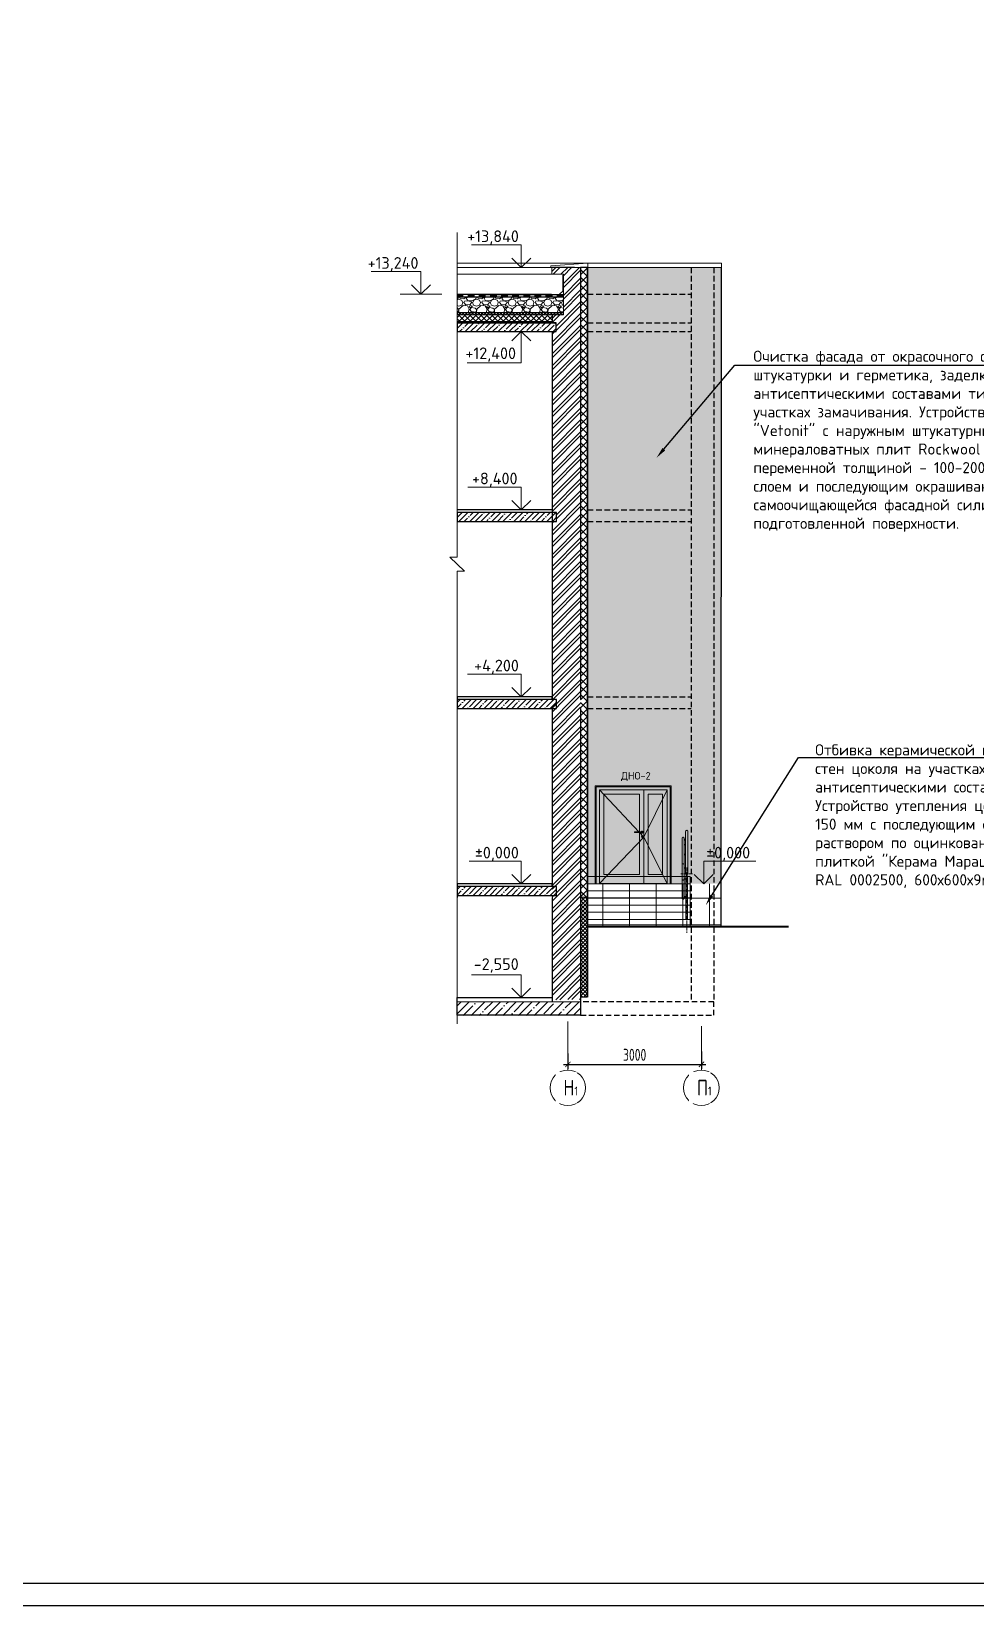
# Model space of a CAD drawing. Header units: millimetres. Extents: x -136099598 to 9192475, y 0 to 779331.
# Drawn here: x -202064 to -180857, y 242529 to 277872 of the extents above; entities that cross this region are included whole.
import ezdxf
from ezdxf import colors
from ezdxf.entities.mleader import LeaderData, LeaderLine
from ezdxf.math import Vec2, Vec3

# ---------------------------------------------------------------- set-up
doc = ezdxf.new("R2010")
doc.units = ezdxf.units.MM
doc.header["$MEASUREMENT"] = 0
for name, pattern in [('01_base$0$DASHED2', [0.375, 0.25, -0.125]), ('ADSK_Невидимые', [5, 3, -2]), ('CENTER', [2, 1.25, -0.25, 0.25, -0.25]), ('GOST2.303 6', [12, 8, -1.5, 1, -1.5])]:
    doc.linetypes.add(name, pattern=pattern)
doc.layers.get('0').update_dxf_attribs({"color": 250, "lineweight": 9})
doc.layers.get('Defpoints').update_dxf_attribs({"color": 8})
for name, color, linetype, lineweight, true_color in [('!_Окно_00_Штрих_Стекло', 7, 'Continuous', 0, 0x737373), ('RAL 7016', 7, 'Continuous', 0, 0x383e42), ('RAL 90 10', 7, 'Continuous', 0, 0xf1ece1)]:
    doc.layers.add(name, color=color, linetype=linetype, lineweight=lineweight, true_color=true_color)
for name, color, linetype, lineweight in [('!_Цоколь', 7, 'Continuous', 0), ('24_Фасад_разрез_тонкая', 7, 'Continuous', 9), ('_Фасад', 7, 'Continuous', 9), ('АР.РД_Выноски', 174, 'Continuous', 9), ('АР_Лестницы ограждения', 86, 'Continuous', 13), ('АР_Оси', 193, 'Continuous', 9), ('АР_тонкая линия', 250, 'Continuous', 0), ('Ограждение', 250, 'Continuous', 9), ('СТЕНЫ кирпич ЛИДЕР', 250, 'Continuous', 15), ('Фасад_тонкие', 7, 'Continuous', 5), ('фасады', 7, 'Continuous', 9), ('Штриховка', 7, 'Continuous', 5), ('Штриховка в сечении', 7, 'Continuous', 18)]:
    doc.layers.add(name, color=color, linetype=linetype, lineweight=lineweight)
doc.layers.add('_RAMKA', color=7, linetype='Continuous')
doc.layers.add('PDF _0', color=7, linetype='Continuous')
doc.styles.add('ICOCPEUR', font='isocpeur.ttf')
doc.styles.add('ISOCPEUR', font='isocpeur.ttf', dxfattribs={"width": 0.7})
doc.styles.add('PDF ISOCPEUR', font='isocpeur.ttf')
doc.styles.add('ГОСТ 2.304', font='isocpeur.ttf', dxfattribs={"width": 0.7})
doc.dimstyles.new('R_100', dxfattribs={"dimtxt": 270, "dimasz": 120, "dimexe": 100, "dimexo": 100, "dimgap": 80, "dimtad": 1, "dimdec": 0, "dimrnd": 5, "dimzin": 0, "dimdsep": 46, "dimtxsty": 'ISOCPEUR', "dimblk": 'ARCHTICK', "dimcen": 100, "dimdle": 100, "dimclrd": 256, "dimclre": 256, "dimclrt": 256, "dimadec": 0, "dimazin": 0, "dimtfac": 2, "dimtdec": 0, "dimtofl": 0, "dimtmove": 1, "dimatfit": 3, "dimfxl": 1, "dimtvp": 3, "dimtfill": 1, "dimtolj": 1, "dimtzin": 0, "dimarcsym": 0})
pattern_1 = [(45, (112750.95, 351011.43), (-132.58252, 132.58252), []), (45, (112839.34, 351011.43), (-132.58252, 132.58252), [])]

# ---------------------------------------------------------------- blocks, each defined once
blk = doc.blocks.new('_ArchTick')
at = {"color": 0, "linetype": 'ByBlock', "const_width": 0.15}
blk.add_lwpolyline([(-0.5, -0.5), (0.5, 0.5)], dxfattribs=at)
blk = doc.blocks.new('*D2564')
at = {"lineweight": -2, "ltscale": 150, "transparency": 16777216}
for p, q in [((-190014, 254924), (-190014, 254579)), ((-187014, 254966), (-187014, 254579)), ((-190114, 254679), (-186914, 254679))]:
    blk.add_line(p, q, dxfattribs=at)
at = {"layer": 'Defpoints', "color": 0, "ltscale": 150, "transparency": 16777216}
for p in [(-190014, 255024), (-187014, 255066), (-187014, 254679)]:
    blk.add_point(p, dxfattribs=at)
at = {"lineweight": -2, "ltscale": 150, "transparency": 16777216, "xscale": 120, "yscale": 120, "zscale": 120, "rotation": 180}
blk.add_blockref('_ArchTick', (-190014, 254679), dxfattribs=at)
at = {"lineweight": -2, "ltscale": 150, "transparency": 16777216, "xscale": 120, "yscale": 120, "zscale": 120}
blk.add_blockref('_ArchTick', (-187014, 254679), dxfattribs=at)
at = {"ltscale": 150, "transparency": 16777216, "insert": (-188514, 254894), "char_height": 270, "attachment_point": 5, "style": 'ISOCPEUR', "bg_fill": 3, "box_fill_scale": 1.25, "bg_fill_color": 256, "bg_fill_true_color": 13158600, "bg_fill_transparency": 0}
blk.add_mtext('\\A1;3000', dxfattribs=at)
blk = doc.blocks.new('A$C109920eb')
at = {"layer": '!_Окно_00_Штрих_Стекло'}
h = blk.add_hatch(color=256, dxfattribs=at)
h.dxf.hatch_style = 1
h.set_gradient(color1=(70, 92, 124), color2=(219, 225, 235), name='CURVED')
h.paths.add_polyline_path([(1686, 2024), (383, 2024), (383, 224), (1688, 224)])
at = {"layer": 'RAL 7016', "ltscale": 100, "transparency": 33554687}
h = blk.add_hatch(color=256, dxfattribs=at)
h.dxf.hatch_style = 1
h.paths.add_polyline_path([(1878, 2214), (178, 2214), (178, 14), (1878, 14)])
h.paths.add_polyline_path([(1686, 2024), (1686, 224), (384, 223), (381, 2024)], flags=16)
h = blk.add_hatch(color=256, dxfattribs=at)
h.dxf.hatch_style = 1
h.paths.add_polyline_path([(1368, 2035), (1168, 2035), (1168, 224), (1368, 224)])
h = blk.add_hatch(color=256, dxfattribs=at)
h.dxf.hatch_style = 1
h.paths.add_polyline_path([(1196, 1164), (1218, 1164, 1), (1218, 1184), (1196, 1184, -4.581742)])
h.paths.add_polyline_path([(1183, 1184), (1218, 1184, -1), (1218, 1164), (1183, 1164)])
h.paths.add_polyline_path([(1172, 1184), (1183, 1184), (1183, 1174)], flags=17)
h.paths.add_polyline_path([(1183, 1174), (1183, 1164), (1174, 1164)], flags=17)
h.paths.add_polyline_path([(1068, 1184), (1172, 1184), (1183, 1174), (1174, 1164), (1068, 1164, -1)])
for p, q in [((1233, 1184, -1), (1068, 1184, -1)), ((1233, 1164, -1), (1068, 1164, -1))]:
    blk.add_line(p, q)
at = {"ltscale": 150}
blk.add_line((1878, 14, -1), (178, 14, -1), dxfattribs=at)
at = {"elevation": -1}
for points in [[(1878, 14), (1878, 2214), (178, 2214), (178, 14)], [(1858, 14), (1858, 2194), (198, 2194), (198, 14)], [(268, 24), (268, 2124), (1268, 2124), (1268, 24)], [(1788, 24), (1788, 2124), (1268, 2124), (1268, 24)]]:
    blk.add_lwpolyline(points, dxfattribs=at)
at = {"ltscale": 100, "elevation": -1}
for points in [[(1788, 2194), (268, 2194)], [(1788, 24), (268, 24)]]:
    blk.add_lwpolyline(points, dxfattribs=at)
at = {"ltscale": 50, "elevation": -1}
for points in [[(268, 24), (1268, 1064), (268, 2124)], [(1788, 24), (1268, 1064), (1788, 2124)]]:
    blk.add_lwpolyline(points, dxfattribs=at)
at = {"ltscale": 100, "elevation": -1}
blk.add_lwpolyline([(1788, 24), (268, 24), (268, 2124), (1788, 2124)], close=True, dxfattribs=at)
at = {"ltscale": 150, "elevation": -1}
for points in [[(368, 224), (1168, 224), (1168, 2024), (368, 2024)], [(1686, 224), (1368, 224), (1368, 2024), (1686, 2024)]]:
    blk.add_lwpolyline(points, close=True, dxfattribs=at)
for centre, radius in [((1233, 1074, -1), 19), ((1233, 1081, -1), 7.5)]:
    blk.add_circle(centre, radius)
for centre, radius, start, end in [((1068, 1174, -1), 10, 90, 270), ((1233, 1174, -1), 24, 204.6243, 155.3757), ((1233, 1174, -1), 10, 270, 90)]:
    blk.add_arc(centre, radius, start, end)
at = {"layer": 'PDF _0', "lineweight": 0, "insert": (757, 2320), "char_height": 169.2, "attachment_point": 7, "style": 'PDF ISOCPEUR'}
blk.add_mtext('ДНО-2', dxfattribs=at)
blk = doc.blocks.new('A$Cb00c60d7')
at = {"layer": 'АР_Лестницы ограждения', "color": 18, "linetype": 'GOST2.303 6', "lineweight": 0, "ltscale": 10, "true_color": 0x000000}
for p, q in [((0, 1166, 0), (0, -303, 0)), ((-132, 1024, 0), (133, 1024, 0))]:
    blk.add_line(p, q, dxfattribs=at)
at = {"layer": 'АР_Лестницы ограждения', "color": 18, "ltscale": 150, "true_color": 0x000000}
for points in [[(-19, 969), (19, 969), (19, 0), (-19, 0)], [(-9, 969), (10, 969), (10, 999), (-9, 999)]]:
    blk.add_lwpolyline(points, close=True, dxfattribs=at)
blk.add_circle((1, 1024, 0), 25.5, dxfattribs=at)
blk = doc.blocks.new('A$C78e34185')
at = {"layer": 'Ограждение', "ltscale": 50}
for p, q in [((-79, 379), (-80, 375)), ((-80, 375), (-80, 372)), ((-80, -981), (-80, 372)), ((-77, 382), (-79, 379)), ((-75, 385), (-77, 382)), ((-73, 387), (-75, 385)), ((-70, 389), (-73, 387)), ((-67, 391), (-70, 389)), ((-63, 392), (-67, 391)), ((-60, 392), (-63, 392)), ((-57, 392), (-60, 392)), ((-53, 391), (-57, 392)), ((-50, 389), (-53, 391)), ((-47, 387), (-50, 389)), ((-45, 385), (-47, 387)), ((-43, 382), (-45, 385)), ((-41, 379), (-43, 382)), ((-40, 375), (-41, 379)), ((-40, 372), (-40, 375)), ((-40, -222), (-40, 372)), ((-6, -427, 0), (-5, 521, 0)), ((45, -427, 0), (45, 525, 0)), ((-40, 341), (-39, 340)), ((-40, 330), (-36, 329)), ((-40, 267, 0), (-39, 266, 0)), ((-40, 256, 0), (-36, 255, 0)), ((-40, 234, 0), (-39, 233, 0)), ((-40, 223, 0), (-36, 222, 0)), ((-40, 12), (-39, 12)), ((-40, -954), (-40, 4)), ((-40, 2), (-36, 1)), ((-39, 340), (-34, 339)), ((-39, 233, 0), (-34, 232, 0)), ((-39, 12), (-34, 10)), ((-36, 329), (-30, 329)), ((-36, 222, 0), (-30, 222, 0)), ((-36, 1), (-30, 0)), ((-34, 339), (-30, 339)), ((-34, 232, 0), (-30, 232, 0)), ((-34, 10), (-30, 10)), ((-30, 339), (0, 339)), ((-30, 329), (0, 329)), ((-30, 232, 0), (0, 232, 0)), ((-30, 222, 0), (0, 222, 0)), ((-30, 10), (0, 10)), ((-30, 0), (0, 0)), ((-80, -218), (-79, -215)), ((-79, -215), (-77, -212)), ((-77, -212), (-75, -209)), ((-75, -209), (-73, -206)), ((-73, -206), (-70, -204)), ((-70, -204), (-67, -203)), ((-67, -203), (-63, -202)), ((-63, -202), (-60, -202)), ((-60, -202), (-57, -202)), ((-57, -202), (-53, -203)), ((-53, -203), (-50, -204)), ((-50, -204), (-47, -206)), ((-47, -206), (-45, -209)), ((-45, -209), (-43, -212)), ((-43, -212), (-41, -215)), ((-41, -215), (-40, -218)), ((-40, -218), (-40, -222)), ((-40, -222), (-40, -222)), ((-40, -222), (-40, -224)), ((-40, -224), (-40, -228)), ((-40, -228), (-40, -233)), ((-40, -233), (-40, -239)), ((-40, -239), (-40, -246)), ((-40, -246), (-40, -255)), ((-40, -255), (-40, -265)), ((-40, -265), (-40, -275)), ((-40, -275), (-40, -287)), ((-40, -287), (-40, -299)), ((-40, -290), (-39, -291)), ((-40, -299), (-40, -311)), ((-40, -301), (-36, -302)), ((-40, -311), (-40, -325)), ((-40, -325), (-40, -339)), ((-40, -339), (-40, -345)), ((-39, -291), (-34, -292)), ((-36, -302), (-30, -302)), ((-34, -292), (-30, -292)), ((-30, -292), (0, -292)), ((-30, -302), (0, -302)), ((-80, -583), (-79, -579)), ((-80, -581), (-80, -584)), ((-79, -579), (-77, -576)), ((-77, -576), (-75, -573)), ((-75, -573), (-73, -571)), ((-73, -571), (-70, -569)), ((-70, -569), (-67, -567)), ((-67, -567), (-63, -566)), ((-63, -566), (-60, -566)), ((-60, -566), (-57, -566)), ((-57, -566), (-53, -567)), ((-53, -567), (-50, -569)), ((-50, -569), (-47, -571)), ((-47, -571), (-45, -573)), ((-45, -573), (-43, -576)), ((-43, -576), (-41, -579)), ((-41, -579), (-40, -583)), ((-40, -479), (-40, -504)), ((-40, -504), (-40, -514)), ((-40, -514), (-40, -524)), ((-40, -524), (-40, -536)), ((-40, -536), (-40, -548)), ((-40, -539), (-39, -540)), ((-40, -556), (-40, -546)), ((-40, -548), (-40, -561)), ((-40, -550), (-36, -551)), ((-40, -563), (-40, -556)), ((-40, -565), (-40, -556)), ((-40, -561), (-40, -574)), ((-40, -569), (-40, -563)), ((-40, -565), (-40, -579)), ((-40, -574), (-40, -569)), ((-40, -578), (-40, -574)), ((-40, -580), (-40, -578)), ((-40, -581), (-40, -580)), ((-40, -584), (-40, -581)), ((-39, -540), (-34, -541)), ((-36, -551), (-30, -551)), ((-34, -541), (-30, -541)), ((-30, -541), (0, -541)), ((-30, -551), (0, -551)), ((-80, -981), (-80, -984)), ((-80, -984), (-79, -988)), ((-79, -988), (-77, -991)), ((-77, -991), (-75, -994)), ((-75, -994), (-73, -996)), ((-73, -996), (-70, -998)), ((-70, -998), (-67, -1000)), ((-67, -1000), (-63, -1000)), ((-63, -1000), (-60, -1001)), ((-60, -1001), (-57, -1000)), ((-57, -1000), (-53, -1000)), ((-53, -1000), (-50, -998)), ((-50, -998), (-47, -996)), ((-47, -996), (-45, -994)), ((-45, -994), (-43, -991)), ((-43, -991), (-41, -988)), ((-41, -988), (-40, -984)), ((-40, -939), (-39, -940)), ((-40, -956), (-40, -946)), ((-40, -948), (-40, -961)), ((-40, -950), (-36, -951)), ((-40, -963), (-40, -956)), ((-40, -965), (-40, -956)), ((-40, -961), (-40, -974)), ((-40, -969), (-40, -963)), ((-40, -965), (-40, -979)), ((-40, -974), (-40, -969)), ((-40, -978), (-40, -974)), ((-40, -980), (-40, -978)), ((-40, -981), (-40, -980)), ((-40, -984), (-40, -981)), ((-39, -940), (-34, -941)), ((-36, -951), (-30, -951)), ((-34, -941), (-30, -941)), ((-30, -941), (0, -941)), ((-30, -951), (0, -951))]:
    blk.add_line(p, q, dxfattribs=at)
blk.add_arc((20, 522, 0), 25.6, 352.5677, 182.5588, dxfattribs=at)
at = {"ltscale": 150, "xscale": -1}
blk.add_blockref('A$Cb00c60d7', (22, -1452, 0), dxfattribs=at)

msp = doc.modelspace()

# ---------------------------------------------------------------- hatches: boundary and pattern name
at = {"layer": '!_Цоколь', "lineweight": 0, "ltscale": 5, "true_color": 0x636466}
h = msp.add_hatch(dxfattribs=at)
h.set_pattern_fill('ANSI37', color=251, scale=4800, angle=45)
h.set_pattern_definition([(90, (180970.37, -30189.6), (-600, 1e-13), []), (180, (180970.37, -30189.6), (-2e-13, -600), [])])
h.paths.add_polyline_path([(-186567.6, 258733.6), (-189567.3, 258733.6), (-189567.3, 257775.7), (-186567.9, 257775.7)])
at = {"ltscale": 40, "true_color": 0x383e42}
h = msp.add_hatch(dxfattribs=at)
h.set_pattern_fill('ANSI32', color=250, scale=500, angle=360)
h.set_pattern_definition(pattern_1)
h.paths.add_polyline_path([(-190373.3, 272421.2), (-190113.2, 272421.2), (-190113.2, 271512.2), (-190367.4, 271512.2), (-190367.4, 271332.2), (-190275.5, 271332.2), (-190272.1, 271132.2), (-190367.5, 271132.2), (-190367.4, 267072), (-190271.9, 267072), (-190271.9, 266872.1), (-190367.5, 266872.1), (-190367.4, 262869.4), (-190270.3, 262869.4), (-190265.8, 262869.4), (-190262.1, 262869.4), (-190247.9, 262869.4), (-190232.4, 262869.4), (-189727.4, 262869.4), (-189727.4, 272572.2), (-190373.3, 272572.2)])
at = {"ltscale": 100, "transparency": 33554687}
h = msp.add_hatch(dxfattribs=at)
h.set_pattern_fill('ANSI35', color=0, scale=700)
h.set_pattern_definition([(45, (-371264.05, -29819.74), (-123.74369, 123.74369), []), (45, (-371140.31, -29819.74), (-123.74369, 123.74369), [218.75, -43.75, 0, -43.75])])
h.paths.add_polyline_path([(-190275.5, 271132.2), (-190275.5, 271332.2), (-192502.2, 271332.2), (-192502.2, 271132.2)])
h = msp.add_hatch(dxfattribs=at)
h.set_pattern_fill('ANSI35', color=0, scale=700)
h.set_pattern_definition([(45, (-371359.62, -25619.62), (-123.74369, 123.74369), []), (45, (-371235.88, -25619.62), (-123.74369, 123.74369), [218.75, -43.75, 0, -43.75])])
h.paths.add_polyline_path([(-190269.1, 267072.1), (-192503, 267072.3), (-192499.6, 266872.3), (-190265.7, 266872.1)])
h = msp.add_hatch(dxfattribs=at)
h.set_pattern_fill('ANSI35', color=0, scale=700)
h.set_pattern_definition([(45, (-365839.44, -29819.62), (-123.74369, 123.74369), []), (45, (-365715.7, -29819.62), (-123.74369, 123.74369), [218.75, -43.75, 0, -43.75])])
h.paths.add_polyline_path([(-190269.1, 262872.1), (-192502, 262873), (-192502.1, 262672.3), (-190265.7, 262672.1)])
at = {"ltscale": 40, "true_color": 0x383e42}
h = msp.add_hatch(dxfattribs=at)
h.set_pattern_fill('ANSI32', color=250, scale=500, angle=360)
h.set_pattern_definition(pattern_1)
h.paths.add_polyline_path([(-190367.5, 262876.5), (-190367.3, 256132.4), (-189728.5, 256132.6), (-189727.4, 262876.5)])
at = {"ltscale": 100, "transparency": 33554687}
h = msp.add_hatch(dxfattribs=at)
h.set_pattern_fill('ANSI35', color=0, scale=700)
h.set_pattern_definition([(45, (-365839.44, -34018.39), (-123.74369, 123.74369), []), (45, (-365715.7, -34018.39), (-123.74369, 123.74369), [218.75, -43.75, 0, -43.75])])
h.paths.add_polyline_path([(-190269.1, 258673.3), (-192503.1, 258673.9), (-192503.9, 258474.2), (-190266.6, 258474.3)])
h = msp.add_hatch(dxfattribs=at)
h.set_pattern_fill('ANSI35', color=0, scale=1000)
h.set_pattern_definition([(45, (-462749.96, -32109.9), (-176.7767, 176.7767), []), (45, (-462573.18, -32109.9), (-176.7767, 176.7767), [312.5, -62.5, 0, -62.5])])
h.paths.add_polyline_path([(-192503.8, 256083.7), (-189727.8, 256084.8), (-189727.8, 255781.5), (-192503.4, 255776.5)])
at = {"layer": 'RAL 90 10', "ltscale": 100, "transparency": 33554687}
h = msp.add_hatch(color=256, dxfattribs=at)
h.dxf.hatch_style = 1
h.paths.add_polyline_path([(-189567.3, 258733.6), (-186567.6, 258733.6), (-186563.2, 272572.3), (-189567.3, 272572.3)])
at = {"layer": 'Штриховка', "transparency": 33554636}
h = msp.add_hatch(dxfattribs=at)
h.set_pattern_fill('ANSI37', color=256, scale=1000)
h.set_pattern_definition([(45, (-367857.12, -29819.49), (-88.388348, 88.388348), []), (135, (-367857.12, -29819.49), (-88.388348, -88.388348), [])])
h.paths.add_polyline_path([(-189577.7, 258435.9), (-189727.7, 258435.8), (-189727.4, 272572.1), (-189577.4, 272572.2)])
h = msp.add_hatch(dxfattribs=at)
h.set_pattern_fill('ANSI37', color=256, scale=400)
h.set_pattern_definition([(45, (-371264.053, -29819.744), (-35.355339, 35.355339), []), (135, (-371264.053, -29819.744), (-35.355339, -35.355339), [])])
h.paths.add_polyline_path([(-192501.3, 271562.2), (-192501.3, 271512.2), (-190113.2, 271512.2), (-190113.2, 271562.2)])
h = msp.add_hatch(dxfattribs=at)
h.set_pattern_fill('ANSI37', color=256, scale=700)
h.set_pattern_definition([(45, (-371264.05, -29819.74), (-61.871843, 61.871843), []), (135, (-371264.05, -29819.74), (-61.871843, -61.871843), [])])
h.paths.add_polyline_path([(-192501.3, 271512.2), (-192501.3, 271362.2), (-190373.3, 271362.2), (-190373.3, 271512.2)])
h = msp.add_hatch(dxfattribs=at)
h.set_pattern_fill('ANSI37', color=256, scale=500)
h.set_pattern_definition([(45, (-414309.16, -36077.01), (-44.194174, 44.194174), []), (135, (-414309.16, -36077.01), (-44.194174, -44.194174), [])])
h.paths.add_polyline_path([(-189727.7, 258435.9), (-189727.7, 256185.4), (-189577.8, 256185.4), (-189577.8, 258435.9)])
at = {"layer": 'Штриховка в сечении', "ltscale": 2, "transparency": 33554636}
h = msp.add_hatch(dxfattribs=at)
h.set_pattern_fill('GRAVEL', color=256, scale=400)
h.set_pattern_definition([(228.0127875, (-362178.945, -29419.62), (-3200, -3600), [53.8144, -5327.6352]), (184.969741, (-362214.945, -29459.62), (4800, 400), [92.3472, -9142.3699]), (132.510447, (-362306.945, -29467.62), (4000, -4400), [65.1152, -6446.41304]), (267.273689, (-362462.945, -29567.62), (400, 8000), [84.0952, -8325.4232]), (292.833654, (-362466.945, -29651.62), (-2000, 4800), [82.462, -8163.74925]), (357.273689, (-362434.945, -29727.62), (-8000, 400), [84.0952, -8325.4232]), (37.6942405, (-362350.945, -29731.62), (-5200, -4000), [111.2116, -11009.9394]), (72.2553284, (-362262.945, -29663.62), (2800, 8800), [104.9952, -10394.5286]), (121.4295656, (-362230.945, -29563.62), (-3200, 5200), [84.38, -8353.62924]), (175.236358, (-362274.945, -29491.62), (4400, -400), [96.3328, -4720.30503]), (222.397438, (-362370.945, -29483.62), (-4800, -4400), [124.5792, -12333.35]), (138.814075, (-362066.945, -29571.62), (-2800, 2400), [42.5204, -4209.53793]), (171.4692344, (-362098.945, -29543.62), (5200, -800), [80.8948, -8008.60457]), (225, (-362178.95, -29531.62), (-4e-14, -400), [56.5684, -509.11702]), (203.19859, (-362206.945, -29483.62), (2000, 800), [30.4632, -3015.84604]), (291.80141, (-362234.945, -29495.62), (-400, 1200), [43.0812, -2110.9847]), (30.963757, (-362218.945, -29535.62), (1200, 800), [69.9716, -2262.40916]), (161.56505, (-362158.95, -29499.62), (800, -400), [50.5964, -1214.31466]), (16.38954, (-362466.945, -29495.62), (4000, 1200), [70.88, -7017.13806]), (70.346176, (-362398.945, -29475.62), (-1600, -4400), [59.4644, -5886.9631]), (293.19859, (-362158.945, -29419.62), (-800, 2000), [60.926, -2985.38324]), (343.61046, (-362134.945, -29475.62), (-4000, 1200), [70.88, -7017.13806]), (339.443955, (-362466.945, -29743.62), (-2000, 800), [68.352, -3349.2495]), (294.775141, (-362402.945, -29767.62), (-2000, 4400), [57.2712, -5669.85723]), (66.80141, (-362154.945, -29819.62), (800, 2000), [60.926, -2985.38324]), (17.354025, (-362130.945, -29763.62), (-5200, -1600), [67.0524, -6638.16945]), (69.443955, (-362350.945, -29819.62), (-800, -2000), [34.176, -3383.4255]), (101.309932, (-362178.945, -29819.62), (-400, 1600), [20.396, -2019.2118]), (165.963757, (-362182.945, -29799.62), (1200, -400), [82.462, -1566.78025]), (186.009006, (-362262.945, -29779.62), (4000, 400), [76.42, -7565.56927]), (303.690068, (-362218.95, -29571.62), (-400, 800), [57.6888, -1384.5317]), (353.1572266, (-362186.945, -29619.62), (6800, -800), [100.7176, -9971.02505]), (60.945396, (-362086.945, -29631.62), (-1600, -2800), [41.1824, -4077.06966]), (90, (-362066.95, -29595.62), (-400, 400), [24, -376]), (120.256437, (-362270.945, -29767.62), (1600, -2800), [55.5696, -5501.408]), (48.0127875, (-362298.945, -29719.62), (3200, 3600), [107.6288, -5273.8208]), (0, (-362226.95, -29639.62), (400, 400), [104, -296]), (325.3048465, (-362122.945, -29639.62), (4000, -2800), [63.2456, -6261.3097]), (254.054604, (-362070.945, -29675.62), (-400, -1600), [58.2408, -2853.80316]), (207.6459754, (-362086.945, -29731.62), (-7600, -4000), [94.826, -9387.78967]), (175.426079, (-362170.945, -29775.62), (-5200, 400), [100.3196, -9931.62936])])
h.paths.add_polyline_path([(-192501.3, 271909.4), (-192501.3, 271562.2), (-190113.2, 271562.3), (-190113.2, 271909.5)])
at = {"layer": 'Штриховка в сечении', "ltscale": 3, "transparency": 33554636}
h = msp.add_hatch(dxfattribs=at)
h.set_pattern_fill('AR-SAND', color=256)
h.set_pattern_definition([(37.5, (-655891.636, 3930838.69), (-1.6000313, 48.94132373), [0, -38.608, 0, -43.18, 0, -41.275]), (7.5, (-655891.636, 3930838.69), (44.9523283, 71.68251), [0, -20.828, 0, -34.798, 0, -13.335]), (327.5, (-655922.878, 3930838.69), (79.099237, 0.14371847), [0, -12.7, 0, -45.72, 0, -59.69]), (317.5, (-655922.88, 3930838.69), (76.3556452, 22.2929323), [0, -6.35, 0, -29.972, 0, -34.29])])
h.paths.add_polyline_path([(-192235.2, 271362.2), (-192235.2, 271332.2), (-190373.3, 271332.2), (-190373.3, 271362.2)])

# ---------------------------------------------------------------- linework, layer by layer
at = {"ltscale": 150}
for p, q in [((-190373.3, 272421.2), (-190373, 272572.2)), ((-190373.3, 272421.2), (-192501.3, 272421.2)), ((-190113.2, 272421.2), (-190373.3, 272421.2)), ((-190113.2, 271512.2), (-190113.2, 272421.2)), ((-192503.6, 256086.2), (-189727.7, 256082, -0.1))]:
    msp.add_line(p, q, dxfattribs=at)
at = {"color": 18, "linetype": 'ADSK_Невидимые', "lineweight": 30, "ltscale": 50, "true_color": 0x000000}
msp.add_line((-190113.2, 271933.6), (-192502.2, 271933.6), dxfattribs=at)
at = {"color": 18, "ltscale": 150, "true_color": 0x000000}
for p, q in [((-189567.4, 258895.7), (-187267.4, 258895.7)), ((-189567.3, 258733.6), (-187267.3, 258735.7)), ((-189567.3, 258733.6), (-187267.3, 258735.4)), ((-187267.3, 258735.7), (-187267.3, 258895.7)), ((-187267.3, 257775.7), (-187267.3, 258734)), ((-189567.3, 258575.7), (-187267.3, 258575.7)), ((-189567.3, 258415.7), (-187267.3, 258415.7)), ((-189567.3, 258255.7), (-187267.3, 258255.7)), ((-189567.3, 258095.7), (-187267.3, 258095.7)), ((-189567.3, 257935.7), (-187267.3, 257935.7))]:
    msp.add_line(p, q, dxfattribs=at)
at = {"layer": '24_Фасад_разрез_тонкая', "lineweight": 30}
msp.add_lwpolyline([(-191976.4, 271962.2), (-190211.3, 271962.2), (-190123.1, 272047.3), (-190123.1, 272400.4)], dxfattribs=at)
at = {"layer": '24_Фасад_разрез_тонкая'}
for points in [[(-192502.2, 271972.2), (-190383.3, 271972.2)], [(-192502.2, 271962.2), (-190113.2, 271962.2)], [(-192502.2, 271912.2), (-190113.2, 271912.2)], [(-192502, 271909.4), (-190113.2, 271909.4)], [(-192502.2, 271562.2), (-190113.2, 271562.3)], [(-192502.2, 271362.2), (-190373.3, 271362.2)], [(-192502.2, 271332.2), (-190373.3, 271332.2)]]:
    msp.add_lwpolyline(points, dxfattribs=at)
at = {"layer": '24_Фасад_разрез_тонкая', "lineweight": 9}
msp.add_lwpolyline([(-192502.2, 271512.2), (-190373.3, 271512.2)], dxfattribs=at)
at = {"layer": '_RAMKA', "ltscale": 100}
for points in [[(-126872.6, 242529), (-126872.6, 326529), (-245672.6, 326529), (-245672.6, 242529)], [(-127372.6, 243029), (-127372.6, 326029), (-243672.6, 326029), (-243672.6, 243029)]]:
    msp.add_lwpolyline(points, close=True, dxfattribs=at)
at = {"layer": '_Фасад', "lineweight": 0}
for p, q in [((-190593.1, 272572.3), (-191528.1, 272572.3)), ((-192848.9, 271972.3), (-193783.9, 271972.3)), ((-192044.5, 271972.3), (-191109.5, 271972.3)), ((-190593.1, 267132.3), (-191528.1, 267132.3)), ((-190593.1, 262932.3), (-191528.1, 262932.3)), ((-190593.1, 258733.8), (-191528.1, 258733.9))]:
    msp.add_line(p, q, dxfattribs=at)
at = {"layer": 'Defpoints', "color": 2, "linetype": '01_base$0$DASHED2', "ltscale": 500}
for p, q in [((-187243.4, 272572.3), (-187243.4, 256082)), ((-186733.2, 272572.3), (-186733.2, 256082)), ((-189567.3, 271972.3), (-187243.4, 271972.3)), ((-189567.3, 271332.3), (-187243.4, 271332.3)), ((-189567.3, 271132.3), (-187243.4, 271132.3)), ((-189567.3, 267132.3), (-187243.4, 267132.3)), ((-189567.3, 266872.3), (-187243.4, 266872.3)), ((-189567.3, 262932.3), (-187243.4, 262932.3)), ((-189567.3, 262672.3), (-187243.4, 262672.3))]:
    msp.add_line(p, q, dxfattribs=at)
at = {"layer": 'Defpoints', "color": 2, "linetype": '01_base$0$DASHED2', "ltscale": 500, "elevation": -0.1}
msp.add_lwpolyline([(-189727.7, 255781.1), (-186732.4, 255781.1), (-186732.4, 256082), (-189727.7, 256082)], close=True, dxfattribs=at)
at = {"layer": 'АР_Оси', "color": 6, "linetype": 'CENTER', "ltscale": 1000}
for p, q in [((-190015.3, 255642), (-190015.3, 254553.1, 0.1)), ((-187014, 255537), (-187015.3, 254553.1, 0.1))]:
    msp.add_line(p, q, dxfattribs=at)
at = {"layer": 'АР_Оси', "color": 6}
for centre in [(-190015.3, 254153.1, 0.1), (-187015.3, 254153.1, 0.1)]:
    msp.add_circle(centre, 400, dxfattribs=at)
at = {"layer": 'АР_тонкая линия', "color": 3, "lineweight": 40, "ltscale": 100}
msp.add_line((-189567.3, 257775.7), (-185061.6, 257775.7), dxfattribs=at)
at = {"layer": 'СТЕНЫ кирпич ЛИДЕР', "lineweight": 25, "ltscale": 100}
for p, q in [((-189863, 272572.2), (-190373.3, 272572.2)), ((-186567.9, 257775.7), (-186563.2, 272572.3)), ((-190367.4, 271512.2), (-190367.4, 271332.2)), ((-190367.4, 271512.2), (-190367.4, 271332.2)), ((-192502.2, 271332.2), (-190275.5, 271332.2)), ((-192502.2, 271132.2), (-190373.3, 271132.2)), ((-190367.4, 271132.2), (-190367.4, 262871.9)), ((-190367.4, 267132.3), (-192504, 267132.3)), ((-190267.4, 262872), (-192502, 262873)), ((-190367.4, 262672.3), (-190367.4, 258673.9)), ((-189727.4, 262672.3), (-189727.4, 258673.9)), ((-190267.4, 258673.2), (-192502.3, 258672.5)), ((-190367.4, 258423.8), (-190367.3, 256083, -0.1)), ((-189727.4, 258673.9), (-189728.5, 256082, -0.1))]:
    msp.add_line(p, q, dxfattribs=at)
for points in [[(-189567.3, 256190.4), (-189567.3, 272572.3), (-189727.4, 272572.3), (-189727.4, 262872.3), (-189727.4, 262872.3)], [(-189567.3, 256190.4), (-189567.3, 272572.3), (-189577.4, 272572.3), (-189577.7, 257974.2)], [(-190367.4, 262871.9), (-190367.4, 262932.3), (-192502, 262931.6), (-192502.1, 262672.3), (-192502.1, 262672.3)], [(-190367.4, 258673.2), (-190367.4, 258733.6), (-192503.1, 258732.9), (-192503.1, 258422.9), (-192503.1, 258422.9)]]:
    msp.add_lwpolyline(points, dxfattribs=at)
for points in [[(-192502.2, 271132.2), (-190275.5, 271132.2), (-190275.5, 271332.2), (-192502.2, 271332.2)], [(-192501.3, 266872.3), (-190267.4, 266872.3), (-190267.4, 267072.3), (-192501.3, 267072.3)], [(-192502.1, 262672.3), (-190267.4, 262672.3), (-190267.4, 262872.3), (-192502, 262873)], [(-192503.1, 258474.3), (-190267.4, 258474.3), (-190267.4, 258673.6), (-192503.1, 258673.6)]]:
    msp.add_lwpolyline(points, close=True, dxfattribs=at)
at = {"layer": 'СТЕНЫ кирпич ЛИДЕР', "lineweight": 25, "ltscale": 100, "elevation": -0.1}
msp.add_lwpolyline([(-189727.7, 256185.4), (-189727.7, 256185.4), (-189727.7, 255783.7), (-192503.6, 255781.5), (-192503.8, 256183.2), (-190366.9, 256183.8)], dxfattribs=at)
at = {"layer": 'Фасад_тонкие'}
for p, q in [((-189567.3, 272672.2), (-190393.4, 272607.4)), ((-190393.4, 272572.2), (-190393.4, 272607.4)), ((-189567.3, 272572.2), (-190393.4, 272572.2)), ((-189567.3, 272572.2), (-189567.3, 272672.2))]:
    msp.add_line(p, q, dxfattribs=at)
at = {"layer": 'Фасад_тонкие', "lineweight": 0}
for points in [[(-192176.3, 273082.2), (-191060.6, 273082.2), (-191060.6, 272572.3), (-190847.2, 272781.2), (-191060.6, 272572.3), (-191269.5, 272781.2)], [(-194432.1, 272482.3), (-193316.4, 272482.3), (-193316.4, 271972.3), (-193103.1, 272181.3), (-193316.4, 271972.3), (-193525.3, 272181.3)], [(-192273.3, 270429.2), (-191060.6, 270429.2), (-191060.6, 271132.2), (-190847.2, 270923.3), (-191060.6, 271132.2), (-191269.5, 270923.3)], [(-192260, 267642.2), (-191060.6, 267642.2), (-191060.6, 267132.3), (-190847.2, 267341.2), (-191060.6, 267132.3), (-191269.5, 267341.2)], [(-192266.5, 263442.2), (-191060.6, 263442.2), (-191060.6, 262932.3), (-190847.2, 263141.2), (-191060.6, 262932.3), (-191269.5, 263141.2)], [(-192230.2, 259243.8), (-191060.6, 259243.8), (-191060.6, 258733.9), (-190847.2, 258942.8), (-191060.6, 258733.9), (-191269.5, 258942.8)], [(-185791.6, 259243.5), (-186961.2, 259243.5), (-186961.2, 258733.6), (-187174.6, 258942.5), (-186961.2, 258733.6), (-186752.3, 258942.5)], [(-192180.3, 256693.6), (-191064.6, 256693.6), (-191064.6, 256183.7), (-190851.3, 256392.6), (-191064.6, 256183.7), (-191273.5, 256392.6)]]:
    msp.add_lwpolyline(points, dxfattribs=at)
at = {"layer": 'фасады', "ltscale": 150}
for points in [[(-192501.3, 273357.8), (-192501.3, 266064.7), (-192664.1, 266064.7), (-192339.1, 265755.7), (-192501.3, 265755.7), (-192503.8, 255589.1)], [(-190367.4, 271332.2), (-190367.4, 271512.2), (-190113.2, 271512.2)]]:
    msp.add_lwpolyline(points, dxfattribs=at)
msp.add_lwpolyline([(-192501.6, 272672.2), (-186562.8, 272672.2), (-186562.8, 272572.3), (-192501.6, 272572.2)], close=True, dxfattribs=at)
at = {"layer": 'фасады', "ltscale": 150, "elevation": -0.1}
msp.add_lwpolyline([(-189577.8, 258435.9), (-189727.7, 258435.9), (-189727.7, 256185.4), (-189577.8, 256185.4)], close=True, dxfattribs=at)

# ---------------------------------------------------------------- block references
at = {"color": 18, "ltscale": 150, "true_color": 0x000000}
for name, p in [('A$C109920eb', (-189575.4, 258719.7, 0.5)), ('A$C78e34185', (-187365.4, 259387.3, 0))]:
    msp.add_blockref(name, p, dxfattribs=at)

# ---------------------------------------------------------------- texts
at = {"layer": 'PDF _0', "color": 18, "lineweight": 0, "true_color": 0x000000, "char_height": 262.49, "style": 'PDF ISOCPEUR'}
for s, insert, attachment_point in [('+13,840', (-191114.7, 273082.2), 9), ('+13,240', (-193370.6, 272482.3), 9), ('+12,400', (-191179, 270777.4), 3), ('+8,400', (-191144.5, 267642.2), 9), ('+4,200', (-191114.7, 263442.2), 9), ('%%P0,000', (-191114.7, 259242.1), 9), ('%%P0,000', (-186907.1, 259241.9), 7), ('-2,550', (-191118.8, 256738.5), 9)]:
    msp.add_mtext(s, dxfattribs=dict(at, insert=insert, attachment_point=attachment_point))

# ---------------------------------------------------------------- leaders
at = {"layer": 'АР.РД_Выноски'}
ml = msp.add_multileader_mtext('Standard', dxfattribs=at)
ml.set_content('\\A1;Очистка фасада от окрасочного слоя, очистка межблочных швов от штукатурки и герметика, заделка трещин. Локальная обработка фасада антисептическими составами типа Картоцид-компаунд. Просушка стен на участках замачивания. Устройство Системы фасадной композиционная "Vetonit" c наружным штукатурным слоем, теплоизоляционным слоем из минераловатных плит Rockwool Фасад БАТТС, (плотностью - 128 кг/м3), переменной толщиной - 100-200 мм (в 1 слой), декоративно-минеральным слоем и последующим окрашиванием высокопаропроницаемой самоочищающейся фасадной силикатной краской в 2 слоя по подготовленной поверхности. ', color=256, style='ICOCPEUR')
ml.set_leader_properties(color=256)
ml.build(insert=Vec2(0, 0))
ml.multileader.update_dxf_attribs({"text_left_attachment_type": 6, "text_right_attachment_type": 6, "dogleg_length": 100, "arrow_head_size": 250})
ctx = ml.context
ctx.base_point, ctx.char_height, ctx.arrow_head_size, ctx.landing_gap_size, ctx.plane_origin = Vec3(-185871.9, 270379.6), 250, 250, 25, Vec3(-181415.5, 274430.5)
ctx.left_attachment, ctx.right_attachment = 6, 6
notes = []
notes.append((ctx, [(1, (1, 1, 0), (-186262, 270379.6), (1, 0), 390.1, [(0, [(-188020.3, 268301.7)], 0, [])])]))
ctx.mtext.insert, ctx.mtext.width, ctx.mtext.defined_height, ctx.mtext.flow_direction = Vec3(-185846.9, 270704.6), 12002.814, 4239.9, 5
ml = msp.add_multileader_mtext('Standard', dxfattribs=at)
ml.set_content('\\A1;Отбивка керамической плитки и штукатурного слоя. Просушка стен цоколя на участках замачивания. Обработка антисептическими составами типа Картоцид-компаунд. Устройство утепления цоколя плитами из пеностекла толщиной 150 мм с последующим оштукатуриванием цементно-песчаным раствором по оцинкованной сетке и облицовкой керамогранитной плиткой "Керама Марацци DD640620R Про Фьюче антрацит", {\\A0; RAL 0002500}, 600х600х9мм.', color=256, style='ICOCPEUR')
ml.set_leader_properties()
ml.build(insert=Vec2(0, 0))
ml.multileader.update_dxf_attribs({"text_left_attachment_type": 6, "text_right_attachment_type": 6, "dogleg_length": 100, "arrow_head_size": 250})
ctx = ml.context
ctx.base_point, ctx.char_height, ctx.arrow_head_size, ctx.landing_gap_size, ctx.plane_origin = Vec3(-184483.6, 261566.2), 250, 250, 25, Vec3(-197019, 254742.2)
ctx.left_attachment, ctx.right_attachment = 6, 6
notes.append((ctx, [(1, (1, 1, 0), (-184830.2, 261566.2), (1, 0), 346.6, [(0, [(-186917.5, 258254.6)], 0, [])])]))
ctx.mtext.insert, ctx.mtext.width, ctx.mtext.flow_direction = Vec3(-184458.6, 261866.2), 10648.609, 5
for ctx, leaders in notes:
    for number, flags, end, landing, length, lines in leaders:
        leader = LeaderData()
        leader.index, (leader.has_last_leader_line, leader.has_dogleg_vector, leader.attachment_direction) = number, flags
        leader.last_leader_point, leader.dogleg_vector, leader.dogleg_length = Vec3(end), Vec3(landing), length
        for number, points, colour, breaks in lines:
            line = LeaderLine()
            line.index, line.vertices, line.color, line.breaks = number, Vec3.list(points), colors.encode_raw_color(colour), breaks
            leader.lines.append(line)
        ctx.leaders.append(leader)

# ---------------------------------------------------------------- next in the draw order: texts
at = {"layer": 'АР_Оси', "color": 6, "char_height": 350, "width": 123.867, "attachment_point": 1, "line_spacing_factor": 1.149209, "style": 'ГОСТ 2.304', "bg_fill": 2}
for s, insert in [('{\\W0.8;Н\\H0.57143x;1}', (-190115.1, 254330.8, 0.1)), ('{\\W0.8;П\\H0.57143x;1}', (-187115.1, 254330.8, 0.1))]:
    msp.add_mtext(s, dxfattribs=dict(at, insert=insert))

# ---------------------------------------------------------------- next in the draw order: dimensions: what is measured, and where the dimension line sits
at = {"color": 18, "ltscale": 150, "true_color": 0x000000}
dim = msp.add_linear_dim(base=(-187014, 254679.1, 0.1), p1=(-190014, 255024, 0.1), p2=(-187014, 255066.3, 0.1), dimstyle='R_100', override={"dimpost": '\\X'}, dxfattribs=at)
dim.commit()
dim.dimension.update_dxf_attribs({"geometry": '*D2564', "text_midpoint": (-188514, 254894.1, 0.1)})

doc.saveas('drawing.dxf')
